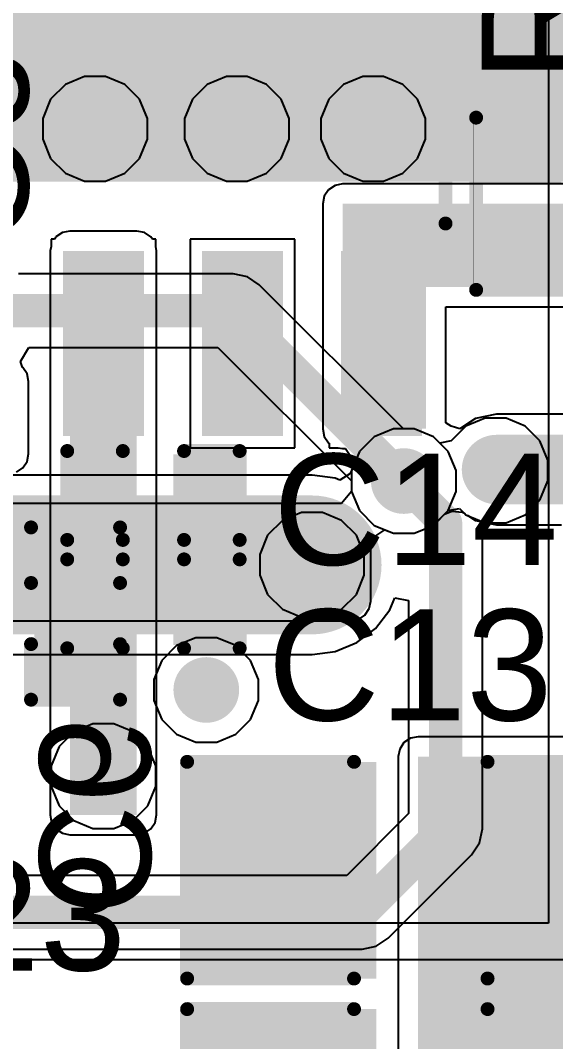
# Model space of a CAD drawing. Header units: inches. Extents: x 0 to 5376, y 0 to 5416.
# Drawn here: x 14.84 to 19.72, y 21.73 to 31.06 of the extents above; entities that cross this region are included whole.
import ezdxf

# ---------------------------------------------------------------- set-up
doc = ezdxf.new("R2010")
doc.units = ezdxf.units.IN
for name, color, linetype in [('Bottom Layer', 5, 'Continuous'), ('Bottom Overlay', 54, 'Continuous'), ('Bottom Paste', 16, 'Continuous'), ('Bottom Solder', 6, 'Continuous'), ('Layer 1', 16, 'Continuous'), ('Layer 2', 76, 'Continuous'), ('Top Layer', 1, 'Continuous'), ('Top Overlay', 2, 'Continuous'), ('Top Paste', 8, 'Continuous'), ('Top Solder', 216, 'Continuous'), ('Via Holes', 16, 'Continuous')]:
    doc.layers.add(name, color=color, linetype=linetype)
doc.styles.add('Arial', font='', dxfattribs={"height": 0.2})
doc.styles.get('Arial').set_extended_font_data('Arial')

msp = doc.modelspace()

# ---------------------------------------------------------------- hatches: boundary and pattern name
at = {"layer": 'Bottom Layer'}
h = msp.add_hatch(color=5, dxfattribs=at)
edge = h.paths.add_edge_path()
edge.add_arc((15.5194, 30.0736), 0.3, 0, 360)
h = msp.add_hatch(color=5, dxfattribs=at)
edge = h.paths.add_edge_path()
edge.add_arc((16.8148, 30.0736), 0.3, 0, 360)
h = msp.add_hatch(color=5, dxfattribs=at)
edge = h.paths.add_edge_path()
edge.add_arc((18.0594, 30.0736), 0.3, 0, 360)
h = msp.add_hatch(color=5, dxfattribs=at)
edge = h.paths.add_edge_path()
edge.add_arc((19.177, 26.9494), 0.3, 0, 360)
h = msp.add_hatch(color=5, dxfattribs=at)
edge = h.paths.add_edge_path()
edge.add_arc((18.3388, 26.8526), 0.3, 0, 360)
for points in [[(17.8562, 25.7556), (17.8562, 26.4668), (11.8029, 26.4668), (11.8029, 25.7556)], [(15.0241, 26.3398), (15.6591, 26.3398), (15.6591, 25.8826), (15.0241, 25.8826)], [(15.0241, 25.4), (15.6591, 25.4), (15.6591, 24.9428), (15.0241, 24.9428)]]:
    msp.add_hatch(color=5, dxfattribs=at).paths.add_polyline_path(points)
h = msp.add_hatch(color=5, dxfattribs=at)
edge = h.paths.add_edge_path()
edge.add_arc((17.5006, 26.0858), 0.3, 0, 360)
h = msp.add_hatch(color=5, dxfattribs=at)
edge = h.paths.add_edge_path()
edge.add_arc((16.5354, 24.9428), 0.3, 0, 360)
h = msp.add_hatch(color=5, dxfattribs=at)
edge = h.paths.add_edge_path()
edge.add_arc((15.5956, 24.1554), 0.3, 0, 360)
at = {"layer": 'Bottom Paste'}
for points in [[(15.0241, 26.3398), (15.6591, 26.3398), (15.6591, 25.8826), (15.0241, 25.8826)], [(15.0241, 25.4), (15.6591, 25.4), (15.6591, 24.9428), (15.0241, 24.9428)]]:
    msp.add_hatch(color=16, dxfattribs=at).paths.add_polyline_path(points)
at = {"layer": 'Bottom Solder'}
for points in [[(14.9641, 26.3998), (15.7191, 26.3998), (15.7191, 25.8226), (14.9641, 25.8226)], [(14.9641, 25.46), (15.7191, 25.46), (15.7191, 24.8828), (14.9641, 24.8828)]]:
    msp.add_hatch(color=6, dxfattribs=at).paths.add_polyline_path(points)
at = {"layer": 'Layer 1'}
h = msp.add_hatch(color=16, dxfattribs=at)
edge = h.paths.add_edge_path()
edge.add_arc((15.5194, 30.0736), 0.3, 0, 360)
h = msp.add_hatch(color=16, dxfattribs=at)
edge = h.paths.add_edge_path()
edge.add_arc((16.8148, 30.0736), 0.3, 0, 360)
h = msp.add_hatch(color=16, dxfattribs=at)
edge = h.paths.add_edge_path()
edge.add_arc((18.0594, 30.0736), 0.3, 0, 360)
h = msp.add_hatch(color=16, dxfattribs=at)
edge = h.paths.add_edge_path()
edge.add_arc((19.177, 26.9494), 0.3, 0, 360)
h = msp.add_hatch(color=16, dxfattribs=at)
edge = h.paths.add_edge_path()
edge.add_arc((18.3388, 26.8526), 0.3, 0, 360)
h = msp.add_hatch(color=16, dxfattribs=at)
edge = h.paths.add_edge_path()
edge.add_arc((17.5006, 26.0858), 0.3, 0, 360)
h = msp.add_hatch(color=16, dxfattribs=at)
edge = h.paths.add_edge_path()
edge.add_arc((16.5354, 24.9428), 0.3, 0, 360)
h = msp.add_hatch(color=16, dxfattribs=at)
edge = h.paths.add_edge_path()
edge.add_arc((15.5956, 24.1554), 0.3, 0, 360)
at = {"layer": 'Layer 2'}
h = msp.add_hatch(color=76, dxfattribs=at)
edge = h.paths.add_edge_path()
edge.add_arc((15.5194, 30.0736), 0.3, 0, 360)
h = msp.add_hatch(color=76, dxfattribs=at)
edge = h.paths.add_edge_path()
edge.add_arc((16.8148, 30.0736), 0.3, 0, 360)
h = msp.add_hatch(color=76, dxfattribs=at)
edge = h.paths.add_edge_path()
edge.add_arc((18.0594, 30.0736), 0.3, 0, 360)
h = msp.add_hatch(color=76, dxfattribs=at)
edge = h.paths.add_edge_path()
edge.add_arc((19.177, 26.9494), 0.3, 0, 360)
h = msp.add_hatch(color=76, dxfattribs=at)
edge = h.paths.add_edge_path()
edge.add_arc((18.3388, 26.8526), 0.3, 0, 360)
h = msp.add_hatch(color=76, dxfattribs=at)
edge = h.paths.add_edge_path()
edge.add_arc((17.5006, 26.0858), 0.3, 0, 360)
h = msp.add_hatch(color=76, dxfattribs=at)
edge = h.paths.add_edge_path()
edge.add_arc((16.5354, 24.9428), 0.3, 0, 360)
h = msp.add_hatch(color=76, dxfattribs=at)
edge = h.paths.add_edge_path()
edge.add_arc((15.5956, 24.1554), 0.3, 0, 360)
at = {"layer": 'Top Layer'}
for points in [[(19.9136, 29.591), (19.9136, 32.3088), (10.6172, 32.3088), (10.6172, 29.591)], [(15.0871, 29.6667), (15.0871, 31.9537), (17.3741, 31.9537), (17.3741, 29.6667)], [(19.0881, 30.0863), (19.7231, 30.0863), (19.7231, 29.6291), (19.0881, 29.6291)], [(17.78, 29.3878), (17.78, 27.3304), (18.542, 27.3304), (18.542, 29.3878)], [(17.78, 28.6258), (19.812, 28.6258), (19.812, 29.3878), (17.78, 29.3878)], [(19.0881, 29.1465), (19.7231, 29.1465), (19.7231, 28.6893), (19.0881, 28.6893)], [(15.2908, 23.7998), (15.9004, 23.7998), (15.9004, 28.956), (15.2908, 28.956)], [(15.2956, 27.3352), (15.2956, 28.8852), (15.8956, 28.8852), (15.8956, 27.3352)], [(16.5656, 27.3352), (16.5656, 28.8852), (17.1656, 28.8852), (17.1656, 27.3352)], [(17.8356, 27.3352), (17.8356, 28.8852), (18.4356, 28.8852), (18.4356, 27.3352)], [(15.8115, 27.0383), (15.8115, 26.4033), (15.3543, 26.4033), (15.3543, 27.0383)], [(16.7513, 27.0383), (16.7513, 26.4033), (16.2941, 26.4033), (16.2941, 27.0383)], [(15.8115, 26.0477), (15.8115, 25.4127), (15.3543, 25.4127), (15.3543, 26.0477)], [(16.7513, 26.0477), (16.7513, 25.4127), (16.2941, 25.4127), (16.2941, 26.0477)], [(23.2156, 24.3332), (18.4685, 24.3332), (18.4685, 11.1029), (23.2156, 11.1029)], [(16.4619, 24.1839), (17.9859, 24.1839), (17.9859, 22.4059), (16.4619, 22.4059)], [(19.0019, 24.1839), (20.5259, 24.1839), (20.5259, 22.4059), (19.0019, 22.4059)], [(16.4619, 21.9233), (17.9859, 21.9233), (17.9859, 20.1453), (16.4619, 20.1453)], [(19.0019, 21.9233), (20.5259, 21.9233), (20.5259, 20.1453), (19.0019, 20.1453)]]:
    msp.add_hatch(color=1, dxfattribs=at).paths.add_polyline_path(points)
h = msp.add_hatch(color=1, dxfattribs=at)
edge = h.paths.add_edge_path()
edge.add_arc((15.5194, 30.0736), 0.3, 0, 360)
h = msp.add_hatch(color=1, dxfattribs=at)
edge = h.paths.add_edge_path()
edge.add_arc((16.8148, 30.0736), 0.3, 0, 360)
h = msp.add_hatch(color=1, dxfattribs=at)
edge = h.paths.add_edge_path()
edge.add_arc((18.0594, 30.0736), 0.3, 0, 360)
h = msp.add_hatch(color=1, dxfattribs=at)
edge = h.paths.add_edge_path()
edge.add_arc((19.177, 26.9494), 0.3, 0, 360)
h = msp.add_hatch(color=1, dxfattribs=at)
edge = h.paths.add_edge_path()
edge.add_arc((18.3388, 26.8526), 0.3, 0, 360)
h = msp.add_hatch(color=1, dxfattribs=at)
edge = h.paths.add_edge_path()
edge.add_arc((17.5006, 26.0858), 0.3, 0, 360)
h = msp.add_hatch(color=1, dxfattribs=at)
edge = h.paths.add_edge_path()
edge.add_arc((16.5354, 24.9428), 0.3, 0, 360)
h = msp.add_hatch(color=1, dxfattribs=at)
edge = h.paths.add_edge_path()
edge.add_arc((15.5956, 24.1554), 0.3, 0, 360)
at = {"layer": 'Top Paste'}
for points in [[(15.0871, 29.6667), (15.0871, 31.9537), (17.3741, 31.9537), (17.3741, 29.6667)], [(19.0881, 30.0863), (19.7231, 30.0863), (19.7231, 29.6291), (19.0881, 29.6291)], [(19.0881, 29.1465), (19.7231, 29.1465), (19.7231, 28.6893), (19.0881, 28.6893)], [(15.2956, 27.3352), (15.2956, 28.8852), (15.8956, 28.8852), (15.8956, 27.3352)], [(16.5656, 27.3352), (16.5656, 28.8852), (17.1656, 28.8852), (17.1656, 27.3352)], [(17.8356, 27.3352), (17.8356, 28.8852), (18.4356, 28.8852), (18.4356, 27.3352)], [(15.8115, 27.0383), (15.8115, 26.4033), (15.3543, 26.4033), (15.3543, 27.0383)], [(16.7513, 27.0383), (16.7513, 26.4033), (16.2941, 26.4033), (16.2941, 27.0383)], [(15.8115, 26.0477), (15.8115, 25.4127), (15.3543, 25.4127), (15.3543, 26.0477)], [(16.7513, 26.0477), (16.7513, 25.4127), (16.2941, 25.4127), (16.2941, 26.0477)], [(16.4619, 24.1839), (17.9859, 24.1839), (17.9859, 22.4059), (16.4619, 22.4059)], [(19.0019, 24.1839), (20.5259, 24.1839), (20.5259, 22.4059), (19.0019, 22.4059)], [(16.4619, 21.9233), (17.9859, 21.9233), (17.9859, 20.1453), (16.4619, 20.1453)], [(19.0019, 21.9233), (20.5259, 21.9233), (20.5259, 20.1453), (19.0019, 20.1453)]]:
    msp.add_hatch(color=8, dxfattribs=at).paths.add_polyline_path(points)
at = {"layer": 'Top Solder'}
for points in [[(15.0171, 29.5967), (15.0171, 32.0237), (17.4441, 32.0237), (17.4441, 29.5967)], [(19.0331, 30.1413), (19.7781, 30.1413), (19.7781, 29.5741), (19.0331, 29.5741)], [(19.0331, 29.2015), (19.7781, 29.2015), (19.7781, 28.6343), (19.0331, 28.6343)], [(15.2256, 27.2652), (15.2256, 28.9552), (15.9656, 28.9552), (15.9656, 27.2652)], [(16.4956, 27.2652), (16.4956, 28.9552), (17.2356, 28.9552), (17.2356, 27.2652)], [(17.7656, 27.2652), (17.7656, 28.9552), (18.5056, 28.9552), (18.5056, 27.2652)], [(15.8715, 27.0983), (15.8715, 26.3433), (15.2943, 26.3433), (15.2943, 27.0983)], [(16.8113, 27.0983), (16.8113, 26.3433), (16.2341, 26.3433), (16.2341, 27.0983)], [(15.8715, 26.1077), (15.8715, 25.3527), (15.2943, 25.3527), (15.2943, 26.1077)], [(16.8113, 26.1077), (16.8113, 25.3527), (16.2341, 25.3527), (16.2341, 26.1077)], [(16.3603, 24.2855), (18.0875, 24.2855), (18.0875, 22.3043), (16.3603, 22.3043)], [(18.9003, 24.2855), (20.6275, 24.2855), (20.6275, 22.3043), (18.9003, 22.3043)], [(16.3603, 22.0249), (18.0875, 22.0249), (18.0875, 20.0437), (16.3603, 20.0437)], [(18.9003, 22.0249), (20.6275, 22.0249), (20.6275, 20.0437), (18.9003, 20.0437)]]:
    msp.add_hatch(color=216, dxfattribs=at).paths.add_polyline_path(points)
at = {"layer": 'Via Holes'}
h = msp.add_hatch(color=7, dxfattribs=at)
edge = h.paths.add_edge_path()
edge.add_arc((15.5194, 30.0736), 0.15, 0, 360)
h = msp.add_hatch(color=7, dxfattribs=at)
edge = h.paths.add_edge_path()
edge.add_arc((16.8148, 30.0736), 0.15, 0, 360)
h = msp.add_hatch(color=7, dxfattribs=at)
edge = h.paths.add_edge_path()
edge.add_arc((18.0594, 30.0736), 0.15, 0, 360)
h = msp.add_hatch(color=7, dxfattribs=at)
edge = h.paths.add_edge_path()
edge.add_arc((19.177, 26.9494), 0.15, 0, 360)
h = msp.add_hatch(color=7, dxfattribs=at)
edge = h.paths.add_edge_path()
edge.add_arc((18.3388, 26.8526), 0.15, 0, 360)
h = msp.add_hatch(color=7, dxfattribs=at)
edge = h.paths.add_edge_path()
edge.add_arc((17.5006, 26.0858), 0.15, 0, 360)
h = msp.add_hatch(color=7, dxfattribs=at)
edge = h.paths.add_edge_path()
edge.add_arc((16.5354, 24.9428), 0.15, 0, 360)
h = msp.add_hatch(color=7, dxfattribs=at)
edge = h.paths.add_edge_path()
edge.add_arc((15.5956, 24.1554), 0.15, 0, 360)

# ---------------------------------------------------------------- linework, layer by layer
at = {"layer": 'Bottom Layer'}
for p, q in [((16.7815, 28.7466), (14.8209, 28.7466)), ((16.9103, 28.7209), (16.7815, 28.7466)), ((17.0196, 28.648), (16.9103, 28.7209)), ((18.3371, 27.3304), (17.0196, 28.648)), ((14.8399, 27.9462), (14.9157, 28.0732)), ((14.9157, 28.0732), (16.642, 28.0732)), ((16.642, 28.0732), (17.861, 26.8543)), ((14.858, 27.8919), (14.8399, 27.9462)), ((14.8602, 27.8904), (14.858, 27.8919)), ((14.8995, 27.8316), (14.8602, 27.8904)), ((14.9133, 27.7622), (14.8995, 27.8316)), ((14.9133, 27.1018), (14.9133, 27.7622)), ((18.9063, 27.3545), (18.7719, 27.2201)), ((19.082, 27.4272), (18.9063, 27.3545)), ((19.272, 27.4272), (19.082, 27.4272)), ((19.4477, 27.3545), (19.272, 27.4272)), ((19.5821, 27.2201), (19.4477, 27.3545)), ((18.4338, 27.3304), (18.3371, 27.3304)), ((18.6095, 27.2577), (18.4338, 27.3304)), ((18.6678, 27.1993), (18.6095, 27.2577)), ((18.7719, 27.2201), (18.6678, 27.1993)), ((19.6548, 27.0444), (19.5821, 27.2201)), ((14.8995, 27.0324), (14.9133, 27.1018)), ((14.8602, 26.9736), (14.8995, 27.0324)), ((19.6548, 26.8544), (19.6548, 27.0444)), ((14.8014, 26.9343), (14.8602, 26.9736)), ((17.861, 26.8543), (17.861, 26.7687)), ((19.5821, 26.6787), (19.6548, 26.8544)), ((17.8605, 26.757), (17.7689, 26.6481)), ((17.861, 26.7687), (17.8605, 26.757)), ((17.7689, 26.6481), (13.5334, 26.6481)), ((19.4477, 26.5443), (19.5821, 26.6787)), ((18.6095, 26.4475), (18.7439, 26.5819)), ((18.7439, 26.5819), (18.848, 26.6027)), ((18.848, 26.6027), (18.9063, 26.5443)), ((18.9063, 26.5443), (19.082, 26.4716)), ((19.272, 26.4716), (19.4477, 26.5443)), ((18.4338, 26.3748), (18.6095, 26.4475)), ((19.082, 26.4716), (19.272, 26.4716)), ((18.0375, 26.3228), (18.1645, 26.4076)), ((18.1645, 26.4076), (18.2438, 26.3748)), ((18.2438, 26.3748), (18.4338, 26.3748)), ((18.0375, 25.7556), (18.0375, 26.3228)), ((17.9844, 25.6274), (18.0237, 25.6862)), ((18.0237, 25.6862), (18.0375, 25.7556)), ((17.8562, 25.5743), (17.9256, 25.5881)), ((17.9256, 25.5881), (17.9844, 25.6274)), ((11.8029, 25.5743), (17.8562, 25.5743)), ((15.3249, 24.5605), (15.1905, 24.4261)), ((15.5006, 24.6332), (15.3249, 24.5605)), ((15.6906, 24.6332), (15.5006, 24.6332)), ((15.8663, 24.5605), (15.6906, 24.6332)), ((16.0007, 24.4261), (15.8663, 24.5605)), ((15.1905, 24.4261), (15.1178, 24.2504)), ((16.0734, 24.2504), (16.0007, 24.4261)), ((15.1178, 24.2504), (15.1178, 24.0604)), ((16.0734, 24.0604), (16.0734, 24.2504)), ((15.1178, 24.0604), (15.1905, 23.8847)), ((16.0007, 23.8847), (16.0734, 24.0604)), ((15.1905, 23.8847), (15.3249, 23.7503)), ((15.8663, 23.7503), (16.0007, 23.8847)), ((15.3249, 23.7503), (15.5006, 23.6776)), ((15.6906, 23.6776), (15.8663, 23.7503)), ((15.5006, 23.6776), (15.6906, 23.6776))]:
    msp.add_line(p, q, dxfattribs=at)
for points in [[(14.3256, 28.4099, 0.3048, 0.3048, 0), (16.7815, 28.4099, 0.3048, 0.3048, 0)], [(16.7815, 28.4099, 0.3048, 0.3048, 0), (18.3388, 26.8526, 0.3048, 0.3048, 0)]]:
    msp.add_lwpolyline(points, format="xyseb", dxfattribs=at)
for points in [[(16.7053, 28.4099, 0.1524, 0.1524, 1), (16.8577, 28.4099, 0.1524, 0.1524, 1)], [(16.7053, 28.4099, 0.1524, 0.1524, 1), (16.8577, 28.4099, 0.1524, 0.1524, 1)], [(18.2626, 26.8526, 0.1524, 0.1524, 1), (18.415, 26.8526, 0.1524, 0.1524, 1)]]:
    msp.add_lwpolyline(points, format="xyseb", close=True, dxfattribs=at)
at = {"layer": 'Bottom Overlay'}
for points in [[(14.9352, 26.4287, 0.127, 0.127, 0), (15.748, 26.4287, 0.127, 0.127, 0)], [(14.9352, 25.9207, 0.127, 0.127, 0), (14.9352, 26.4287, 0.127, 0.127, 0)], [(15.748, 25.9207, 0.127, 0.127, 0), (15.748, 26.4287, 0.127, 0.127, 0)], [(14.9352, 24.8539, 0.127, 0.127, 0), (14.9352, 25.3619, 0.127, 0.127, 0)], [(15.748, 24.8539, 0.127, 0.127, 0), (15.748, 25.3619, 0.127, 0.127, 0)], [(14.9352, 24.8539, 0.127, 0.127, 0), (15.748, 24.8539, 0.127, 0.127, 0)]]:
    msp.add_lwpolyline(points, format="xyseb", dxfattribs=at)
for points in [[(14.9034, 26.4287, 0.0635, 0.0635, 1), (14.967, 26.4287, 0.0635, 0.0635, 1)], [(14.9034, 26.4287, 0.0635, 0.0635, 1), (14.967, 26.4287, 0.0635, 0.0635, 1)], [(15.7163, 26.4287, 0.0635, 0.0635, 1), (15.7797, 26.4287, 0.0635, 0.0635, 1)], [(15.7163, 26.4287, 0.0635, 0.0635, 1), (15.7797, 26.4287, 0.0635, 0.0635, 1)], [(14.9034, 25.9207, 0.0635, 0.0635, 1), (14.967, 25.9207, 0.0635, 0.0635, 1)], [(15.7163, 25.9207, 0.0635, 0.0635, 1), (15.7797, 25.9207, 0.0635, 0.0635, 1)], [(14.9034, 25.3619, 0.0635, 0.0635, 1), (14.967, 25.3619, 0.0635, 0.0635, 1)], [(15.7163, 25.3619, 0.0635, 0.0635, 1), (15.7797, 25.3619, 0.0635, 0.0635, 1)], [(14.9034, 24.8539, 0.0635, 0.0635, 1), (14.967, 24.8539, 0.0635, 0.0635, 1)], [(14.9034, 24.8539, 0.0635, 0.0635, 1), (14.967, 24.8539, 0.0635, 0.0635, 1)], [(15.7163, 24.8539, 0.0635, 0.0635, 1), (15.7797, 24.8539, 0.0635, 0.0635, 1)], [(15.7163, 24.8539, 0.0635, 0.0635, 1), (15.7797, 24.8539, 0.0635, 0.0635, 1)]]:
    msp.add_lwpolyline(points, format="xyseb", close=True, dxfattribs=at)
at = {"layer": 'Layer 1'}
for p, q in [((18.9063, 27.3545), (18.7719, 27.2201)), ((19.082, 27.4272), (18.9063, 27.3545)), ((19.272, 27.4272), (19.082, 27.4272)), ((19.4477, 27.3545), (19.272, 27.4272)), ((19.5821, 27.2201), (19.4477, 27.3545)), ((18.2438, 27.3304), (18.0681, 27.2577)), ((18.4338, 27.3304), (18.2438, 27.3304)), ((18.6095, 27.2577), (18.4338, 27.3304)), ((18.0681, 27.2577), (17.9337, 27.1233)), ((18.6678, 27.1993), (18.6095, 27.2577)), ((18.7719, 27.2201), (18.6678, 27.1993)), ((19.6548, 27.0444), (19.5821, 27.2201)), ((17.9337, 27.1233), (17.8632, 26.9529)), ((19.6548, 26.8544), (19.6548, 27.0444)), ((17.5006, 26.9056), (14.716, 26.9056)), ((17.7128, 26.8777), (17.5006, 26.9056)), ((17.8453, 26.9201), (17.7554, 26.86)), ((17.8632, 26.9529), (17.8453, 26.9201)), ((17.7554, 26.86), (17.7128, 26.8777)), ((19.5821, 26.6787), (19.6548, 26.8544)), ((19.4477, 26.5443), (19.5821, 26.6787)), ((19.272, 26.4716), (19.4477, 26.5443)), ((19.0565, 26.3543), (19.082, 26.4716)), ((19.082, 26.4716), (19.272, 26.4716)), ((19.0565, 23.6728), (19.0565, 26.3543)), ((18.2106, 25.6759), (18.2561, 25.7859)), ((18.2561, 25.7859), (18.3831, 25.7606)), ((18.0803, 25.5061), (18.2106, 25.6759)), ((18.3831, 25.7606), (18.3831, 23.8123)), ((17.9105, 25.3758), (18.0803, 25.5061)), ((17.7128, 25.2939), (17.9105, 25.3758)), ((14.3764, 25.266), (17.5006, 25.266)), ((17.5006, 25.266), (17.7128, 25.2939)), ((15.3249, 24.5605), (15.1905, 24.4261)), ((15.5006, 24.6332), (15.3249, 24.5605)), ((15.6906, 24.6332), (15.5006, 24.6332)), ((15.8663, 24.5605), (15.6906, 24.6332)), ((16.0007, 24.4261), (15.8663, 24.5605)), ((15.1905, 24.4261), (15.1178, 24.2504)), ((16.0734, 24.2504), (16.0007, 24.4261)), ((15.1178, 24.2504), (15.1178, 24.0604)), ((16.0734, 24.0604), (16.0734, 24.2504)), ((15.1178, 24.0604), (15.1905, 23.8847)), ((16.0007, 23.8847), (16.0734, 24.0604)), ((15.1905, 23.8847), (15.3249, 23.7503)), ((15.8663, 23.7503), (16.0007, 23.8847)), ((18.3831, 23.8123), (17.8183, 23.2475)), ((15.3249, 23.7503), (15.5006, 23.6776)), ((15.6906, 23.6776), (15.8663, 23.7503)), ((15.5006, 23.6776), (15.6906, 23.6776)), ((19.0308, 23.544), (19.0565, 23.6728)), ((18.9579, 23.4347), (19.0308, 23.544)), ((18.1959, 22.6727), (18.9579, 23.4347)), ((17.8183, 23.2475), (4.4264, 23.2475)), ((17.9578, 22.5741), (18.0866, 22.5998)), ((18.0866, 22.5998), (18.1959, 22.6727)), ((3.1496, 22.5741), (17.9578, 22.5741))]:
    msp.add_line(p, q, dxfattribs=at)
for points in [[(11.8618, 28.6004, 1.27, 1.27, 0), (14.3764, 26.0858, 1.27, 1.27, 0)], [(18.3388, 26.8526, 0.3048, 0.3048, 0), (18.7198, 26.4716, 0.3048, 0.3048, 0)], [(14.3764, 26.0858, 1.27, 1.27, 0), (17.5006, 26.0858, 1.27, 1.27, 0)], [(18.7198, 23.6728, 0.3048, 0.3048, 0), (18.7198, 26.4716, 0.3048, 0.3048, 0)], [(17.9578, 22.9108, 0.3048, 0.3048, 0), (18.7198, 23.6728, 0.3048, 0.3048, 0)], [(3.1496, 22.9108, 0.3048, 0.3048, 0), (17.9578, 22.9108, 0.3048, 0.3048, 0)]]:
    msp.add_lwpolyline(points, format="xyseb", dxfattribs=at)
for points in [[(18.2626, 26.8526, 0.1524, 0.1524, 1), (18.415, 26.8526, 0.1524, 0.1524, 1)], [(14.0589, 26.0858, 0.635, 0.635, 1), (14.6939, 26.0858, 0.635, 0.635, 1)], [(14.0589, 26.0858, 0.635, 0.635, 1), (14.6939, 26.0858, 0.635, 0.635, 1)], [(17.1831, 26.0858, 0.635, 0.635, 1), (17.8181, 26.0858, 0.635, 0.635, 1)], [(18.6436, 26.4716, 0.1524, 0.1524, 1), (18.796, 26.4716, 0.1524, 0.1524, 1)], [(18.6436, 26.4716, 0.1524, 0.1524, 1), (18.796, 26.4716, 0.1524, 0.1524, 1)], [(18.6436, 23.6728, 0.1524, 0.1524, 1), (18.796, 23.6728, 0.1524, 0.1524, 1)], [(18.6436, 23.6728, 0.1524, 0.1524, 1), (18.796, 23.6728, 0.1524, 0.1524, 1)], [(17.8816, 22.9108, 0.1524, 0.1524, 1), (18.034, 22.9108, 0.1524, 0.1524, 1)], [(17.8816, 22.9108, 0.1524, 0.1524, 1), (18.034, 22.9108, 0.1524, 0.1524, 1)]]:
    msp.add_lwpolyline(points, format="xyseb", close=True, dxfattribs=at)
at = {"layer": 'Layer 2'}
for p, q in [((19.6596, 37.1702), (19.6596, 22.8092)), ((15.4244, 30.5514), (15.2487, 30.4787)), ((15.6144, 30.5514), (15.4244, 30.5514)), ((15.7901, 30.4787), (15.6144, 30.5514)), ((16.7198, 30.5514), (16.5441, 30.4787)), ((16.9098, 30.5514), (16.7198, 30.5514)), ((17.0855, 30.4787), (16.9098, 30.5514)), ((17.9644, 30.5514), (17.7887, 30.4787)), ((18.1544, 30.5514), (17.9644, 30.5514)), ((18.3301, 30.4787), (18.1544, 30.5514)), ((15.2487, 30.4787), (15.1143, 30.3443)), ((15.9245, 30.3443), (15.7901, 30.4787)), ((16.5441, 30.4787), (16.4097, 30.3443)), ((17.2199, 30.3443), (17.0855, 30.4787)), ((17.7887, 30.4787), (17.6543, 30.3443)), ((18.4645, 30.3443), (18.3301, 30.4787)), ((15.1143, 30.3443), (15.0416, 30.1686)), ((15.9972, 30.1686), (15.9245, 30.3443)), ((16.4097, 30.3443), (16.337, 30.1686)), ((17.2926, 30.1686), (17.2199, 30.3443)), ((17.6543, 30.3443), (17.5816, 30.1686)), ((18.5372, 30.1686), (18.4645, 30.3443)), ((15.0416, 30.1686), (15.0416, 29.9786)), ((15.9972, 29.9786), (15.9972, 30.1686)), ((16.337, 30.1686), (16.337, 29.9786)), ((17.2926, 29.9786), (17.2926, 30.1686)), ((17.5816, 30.1686), (17.5816, 29.9786)), ((18.5372, 29.9786), (18.5372, 30.1686)), ((15.0416, 29.9786), (15.1143, 29.8029)), ((15.9245, 29.8029), (15.9972, 29.9786)), ((16.337, 29.9786), (16.4097, 29.8029)), ((17.2199, 29.8029), (17.2926, 29.9786)), ((17.5816, 29.9786), (17.6543, 29.8029)), ((18.4645, 29.8029), (18.5372, 29.9786)), ((15.1143, 29.8029), (15.2487, 29.6685)), ((15.7901, 29.6685), (15.9245, 29.8029)), ((16.4097, 29.8029), (16.5441, 29.6685)), ((17.0855, 29.6685), (17.2199, 29.8029)), ((17.6543, 29.8029), (17.7887, 29.6685)), ((18.3301, 29.6685), (18.4645, 29.8029)), ((15.2487, 29.6685), (15.4244, 29.5958)), ((15.4244, 29.5958), (15.6144, 29.5958)), ((15.6144, 29.5958), (15.7901, 29.6685)), ((16.5441, 29.6685), (16.7198, 29.5958)), ((16.7198, 29.5958), (16.9098, 29.5958)), ((16.9098, 29.5958), (17.0855, 29.6685)), ((17.7887, 29.6685), (17.9644, 29.5958)), ((17.9644, 29.5958), (18.1544, 29.5958)), ((18.1544, 29.5958), (18.3301, 29.6685)), ((18.2438, 27.3304), (18.0681, 27.2577)), ((18.4338, 27.3304), (18.2438, 27.3304)), ((18.6095, 27.2577), (18.4338, 27.3304)), ((18.0681, 27.2577), (17.9337, 27.1233)), ((18.7439, 27.1233), (18.6095, 27.2577)), ((17.9337, 27.1233), (17.861, 26.9476)), ((18.8166, 26.9476), (18.7439, 27.1233)), ((17.861, 26.9476), (17.861, 26.7576)), ((18.8166, 26.7576), (18.8166, 26.9476)), ((17.861, 26.7576), (17.9337, 26.5819)), ((18.7439, 26.5819), (18.8166, 26.7576)), ((17.4056, 26.5636), (17.2299, 26.4909)), ((17.5956, 26.5636), (17.4056, 26.5636)), ((17.7713, 26.4909), (17.5956, 26.5636)), ((17.9337, 26.5819), (18.0681, 26.4475)), ((18.6095, 26.4475), (18.7439, 26.5819)), ((17.2299, 26.4909), (17.0955, 26.3565)), ((17.9057, 26.3565), (17.7713, 26.4909)), ((18.0681, 26.4475), (18.2438, 26.3748)), ((18.4338, 26.3748), (18.6095, 26.4475)), ((17.0955, 26.3565), (17.0228, 26.1808)), ((17.9784, 26.1808), (17.9057, 26.3565)), ((18.2438, 26.3748), (18.4338, 26.3748)), ((17.0228, 26.1808), (17.0228, 25.9908)), ((17.9784, 25.9908), (17.9784, 26.1808)), ((17.0228, 25.9908), (17.0955, 25.8151)), ((17.9057, 25.8151), (17.9784, 25.9908)), ((17.0955, 25.8151), (17.2299, 25.6807)), ((17.7713, 25.6807), (17.9057, 25.8151)), ((17.2299, 25.6807), (17.4056, 25.608)), ((17.5956, 25.608), (17.7713, 25.6807)), ((17.4056, 25.608), (17.5956, 25.608)), ((16.4404, 25.4206), (16.2647, 25.3479)), ((16.6304, 25.4206), (16.4404, 25.4206)), ((16.8061, 25.3479), (16.6304, 25.4206)), ((16.2647, 25.3479), (16.1303, 25.2135)), ((16.9405, 25.2135), (16.8061, 25.3479)), ((16.1303, 25.2135), (16.0576, 25.0378)), ((17.0132, 25.0378), (16.9405, 25.2135)), ((16.0576, 25.0378), (16.0576, 24.8478)), ((17.0132, 24.8478), (17.0132, 25.0378)), ((16.0576, 24.8478), (16.1303, 24.6721)), ((16.9405, 24.6721), (17.0132, 24.8478)), ((16.1303, 24.6721), (16.2647, 24.5377)), ((16.8061, 24.5377), (16.9405, 24.6721)), ((16.2647, 24.5377), (16.4404, 24.465)), ((16.4404, 24.465), (16.6304, 24.465)), ((16.6304, 24.465), (16.8061, 24.5377)), ((19.6596, 22.8092), (0.2589, 22.8092)), ((2.0348, 22.479), (19.8655, 22.479))]:
    msp.add_line(p, q, dxfattribs=at)
at = {"layer": 'Top Layer'}
for p, q in [((17.6518, 29.516), (17.6125, 29.4572)), ((17.7106, 29.5553), (17.6518, 29.516)), ((17.78, 29.5691), (17.7106, 29.5553)), ((19.812, 29.5691), (17.78, 29.5691)), ((17.6125, 29.4572), (17.5987, 29.3878)), ((17.5987, 29.3878), (17.5987, 28.6258)), ((15.2908, 29.1373), (15.2214, 29.1235)), ((15.9004, 29.1373), (15.2908, 29.1373)), ((15.9698, 29.1235), (15.9004, 29.1373)), ((15.1485, 29.063), (15.1178, 29.063)), ((15.1178, 29.063), (15.1178, 28.9976)), ((15.1626, 29.0842), (15.1485, 29.063)), ((15.2214, 29.1235), (15.1626, 29.0842)), ((16.0286, 29.0842), (15.9698, 29.1235)), ((16.0427, 29.063), (16.0286, 29.0842)), ((16.0734, 29.063), (16.0427, 29.063)), ((16.0734, 28.9976), (16.0734, 29.063)), ((17.3434, 29.063), (16.3878, 29.063)), ((16.3878, 29.063), (16.3878, 27.1574)), ((17.3434, 27.1574), (17.3434, 29.063)), ((15.1178, 28.9976), (15.1095, 28.956)), ((15.1095, 28.956), (15.1095, 23.7998)), ((16.0817, 28.956), (16.0734, 28.9976)), ((16.0817, 23.7998), (16.0817, 28.956)), ((17.5987, 28.6258), (17.5987, 27.3304)), ((18.7233, 27.3859), (18.7233, 28.4445)), ((18.7233, 28.4445), (19.812, 28.4445)), ((19.1856, 27.463), (18.9923, 27.4246)), ((19.9771, 27.463), (19.1856, 27.463)), ((18.7706, 27.354), (18.7233, 27.3859)), ((18.9923, 27.4246), (18.8498, 27.3293)), ((17.5987, 27.3304), (17.6125, 27.261)), ((17.6125, 27.261), (17.6518, 27.2022)), ((18.8498, 27.3293), (18.7706, 27.354)), ((17.6518, 27.2022), (17.6578, 27.1982)), ((17.6578, 27.1982), (17.6578, 27.1574)), ((16.3878, 27.1574), (17.3434, 27.1574)), ((17.6578, 27.1574), (17.7384, 27.1574)), ((17.7384, 27.1574), (17.78, 27.1491)), ((17.78, 27.1491), (17.807, 27.1491)), ((17.807, 27.1491), (17.8918, 27.0221)), ((17.8918, 27.0221), (17.861, 26.9476)), ((17.861, 26.9476), (17.861, 26.7576)), ((17.861, 26.7576), (17.9337, 26.5819)), ((17.4056, 26.5636), (17.2299, 26.4909)), ((17.5956, 26.5636), (17.4056, 26.5636)), ((17.7713, 26.4909), (17.5956, 26.5636)), ((17.9337, 26.5819), (18.0681, 26.4475)), ((18.6095, 26.4475), (18.7106, 26.5487)), ((18.7106, 26.5487), (18.7782, 26.5786)), ((18.7782, 26.5786), (18.876, 26.5692)), ((18.876, 26.5692), (18.8926, 26.5581)), ((18.8926, 26.5581), (18.9063, 26.5443)), ((18.9063, 26.5443), (18.9243, 26.5369)), ((18.9243, 26.5369), (18.9923, 26.4914)), ((17.2299, 26.4909), (17.0955, 26.3565)), ((17.9057, 26.3565), (17.7713, 26.4909)), ((18.0681, 26.4475), (18.2438, 26.3748)), ((18.4338, 26.3748), (18.6095, 26.4475)), ((18.9923, 26.4914), (19.0726, 26.4755)), ((19.0726, 26.4755), (19.082, 26.4716)), ((19.082, 26.4716), (19.0921, 26.4716)), ((19.0921, 26.4716), (19.1856, 26.453)), ((19.1856, 26.453), (19.7784, 26.453)), ((17.0955, 26.3565), (17.0228, 26.1808)), ((17.9784, 26.1808), (17.9057, 26.3565)), ((18.2438, 26.3748), (18.4338, 26.3748)), ((17.0228, 26.1808), (17.0228, 25.9908)), ((17.9784, 25.9908), (17.9784, 26.1808)), ((17.0228, 25.9908), (17.0955, 25.8151)), ((17.9057, 25.8151), (17.9784, 25.9908)), ((17.0955, 25.8151), (17.2299, 25.6807)), ((17.7713, 25.6807), (17.9057, 25.8151)), ((17.2299, 25.6807), (17.4056, 25.608)), ((17.5956, 25.608), (17.7713, 25.6807)), ((17.4056, 25.608), (17.5956, 25.608)), ((18.3404, 24.4614), (18.3011, 24.4026)), ((18.3992, 24.5007), (18.3404, 24.4614)), ((18.4685, 24.5145), (18.3992, 24.5007)), ((23.2156, 24.5145), (18.4685, 24.5145)), ((18.3011, 24.4026), (18.2873, 24.3332)), ((18.2873, 24.3332), (18.2873, 19.7577)), ((15.1095, 23.7998), (15.1233, 23.7304)), ((15.1233, 23.7304), (15.1626, 23.6716)), ((16.0286, 23.6716), (16.0679, 23.7304)), ((16.0679, 23.7304), (16.0817, 23.7998)), ((15.1626, 23.6716), (15.2214, 23.6323)), ((15.2214, 23.6323), (15.2908, 23.6185)), ((15.9004, 23.6185), (15.9698, 23.6323)), ((15.9698, 23.6323), (16.0286, 23.6716)), ((15.2908, 23.6185), (15.9004, 23.6185))]:
    msp.add_line(p, q, dxfattribs=at)
msp.add_lwpolyline([(19.1856, 26.958, 0.635, 0.635, 0), (20.5994, 26.958, 0.635, 0.635, 0)], format="xyseb", dxfattribs=at)
msp.add_lwpolyline([(19.0269, 26.958, 0.3175, 0.3175, 1), (19.3444, 26.958, 0.3175, 0.3175, 1)], format="xyseb", close=True, dxfattribs=at)
at = {"layer": 'Top Overlay'}
for points in [[(18.7198, 29.2072, 0.127, 0.127, 0), (18.7198, 32.7124, 0.127, 0.127, 0)], [(18.9992, 30.1752, 0.127, 0.127, 0), (19.812, 30.1752, 0.127, 0.127, 0)], [(18.9992, 28.6004, 0.127, 0.127, 0), (18.9992, 30.1752, 0.127, 0.127, 0)], [(18.9738, 28.575, 0.00323, 0.00323, 0), (18.9738, 30.2006, 0.00323, 0.00323, 0)], [(18.9992, 28.6004, 0.127, 0.127, 0), (19.812, 28.6004, 0.127, 0.127, 0)], [(15.2654, 26.3144, 0.127, 0.127, 0), (15.2654, 27.1272, 0.127, 0.127, 0)], [(15.2654, 27.1272, 0.127, 0.127, 0), (15.7734, 27.1272, 0.127, 0.127, 0)], [(16.3322, 27.1272, 0.127, 0.127, 0), (16.8402, 27.1272, 0.127, 0.127, 0)], [(16.8402, 26.3144, 0.127, 0.127, 0), (16.8402, 27.1272, 0.127, 0.127, 0)], [(15.2654, 26.3144, 0.127, 0.127, 0), (15.7734, 26.3144, 0.127, 0.127, 0)], [(16.3322, 26.3144, 0.127, 0.127, 0), (16.8402, 26.3144, 0.127, 0.127, 0)], [(15.2654, 25.3238, 0.127, 0.127, 0), (15.2654, 26.1366, 0.127, 0.127, 0)], [(15.2654, 26.1366, 0.127, 0.127, 0), (15.7734, 26.1366, 0.127, 0.127, 0)], [(16.3322, 26.1366, 0.127, 0.127, 0), (16.8402, 26.1366, 0.127, 0.127, 0)], [(16.8402, 25.3238, 0.127, 0.127, 0), (16.8402, 26.1366, 0.127, 0.127, 0)], [(15.2654, 25.3238, 0.127, 0.127, 0), (15.7734, 25.3238, 0.127, 0.127, 0)], [(16.3322, 25.3238, 0.127, 0.127, 0), (16.8402, 25.3238, 0.127, 0.127, 0)], [(16.3603, 24.2855, 0.127, 0.127, 0), (17.8843, 24.2855, 0.127, 0.127, 0)], [(16.3603, 22.3043, 0.127, 0.127, 0), (16.3603, 24.2855, 0.127, 0.127, 0)], [(19.1035, 24.2855, 0.127, 0.127, 0), (20.6275, 24.2855, 0.127, 0.127, 0)], [(16.3603, 22.3043, 0.127, 0.127, 0), (17.8843, 22.3043, 0.127, 0.127, 0)], [(19.1035, 22.3043, 0.127, 0.127, 0), (20.6275, 22.3043, 0.127, 0.127, 0)], [(16.3603, 22.0249, 0.127, 0.127, 0), (17.8843, 22.0249, 0.127, 0.127, 0)], [(16.3603, 20.0437, 0.127, 0.127, 0), (16.3603, 22.0249, 0.127, 0.127, 0)], [(19.1035, 22.0249, 0.127, 0.127, 0), (20.6275, 22.0249, 0.127, 0.127, 0)]]:
    msp.add_lwpolyline(points, format="xyseb", dxfattribs=at)
for points in [[(18.9674, 30.1752, 0.0635, 0.0635, 1), (19.031, 30.1752, 0.0635, 0.0635, 1)], [(18.9674, 30.1752, 0.0635, 0.0635, 1), (19.031, 30.1752, 0.0635, 0.0635, 1)], [(18.973, 30.2006, 0.00161, 0.00161, 1), (18.9746, 30.2006, 0.00161, 0.00161, 1)], [(18.6881, 29.2072, 0.0635, 0.0635, 1), (18.7516, 29.2072, 0.0635, 0.0635, 1)], [(18.9674, 28.6004, 0.0635, 0.0635, 1), (19.031, 28.6004, 0.0635, 0.0635, 1)], [(18.9674, 28.6004, 0.0635, 0.0635, 1), (19.031, 28.6004, 0.0635, 0.0635, 1)], [(18.973, 28.575, 0.00161, 0.00161, 1), (18.9746, 28.575, 0.00161, 0.00161, 1)], [(15.2337, 27.1272, 0.0635, 0.0635, 1), (15.2972, 27.1272, 0.0635, 0.0635, 1)], [(15.2337, 27.1272, 0.0635, 0.0635, 1), (15.2972, 27.1272, 0.0635, 0.0635, 1)], [(15.7416, 27.1272, 0.0635, 0.0635, 1), (15.8051, 27.1272, 0.0635, 0.0635, 1)], [(16.3005, 27.1272, 0.0635, 0.0635, 1), (16.3639, 27.1272, 0.0635, 0.0635, 1)], [(16.8085, 27.1272, 0.0635, 0.0635, 1), (16.8719, 27.1272, 0.0635, 0.0635, 1)], [(16.8085, 27.1272, 0.0635, 0.0635, 1), (16.8719, 27.1272, 0.0635, 0.0635, 1)], [(15.2337, 26.3144, 0.0635, 0.0635, 1), (15.2972, 26.3144, 0.0635, 0.0635, 1)], [(15.2337, 26.3144, 0.0635, 0.0635, 1), (15.2972, 26.3144, 0.0635, 0.0635, 1)], [(15.7416, 26.3144, 0.0635, 0.0635, 1), (15.8051, 26.3144, 0.0635, 0.0635, 1)], [(16.3005, 26.3144, 0.0635, 0.0635, 1), (16.3639, 26.3144, 0.0635, 0.0635, 1)], [(16.8085, 26.3144, 0.0635, 0.0635, 1), (16.8719, 26.3144, 0.0635, 0.0635, 1)], [(16.8085, 26.3144, 0.0635, 0.0635, 1), (16.8719, 26.3144, 0.0635, 0.0635, 1)], [(15.2337, 26.1366, 0.0635, 0.0635, 1), (15.2972, 26.1366, 0.0635, 0.0635, 1)], [(15.2337, 26.1366, 0.0635, 0.0635, 1), (15.2972, 26.1366, 0.0635, 0.0635, 1)], [(15.7416, 26.1366, 0.0635, 0.0635, 1), (15.8051, 26.1366, 0.0635, 0.0635, 1)], [(16.3005, 26.1366, 0.0635, 0.0635, 1), (16.3639, 26.1366, 0.0635, 0.0635, 1)], [(16.8085, 26.1366, 0.0635, 0.0635, 1), (16.8719, 26.1366, 0.0635, 0.0635, 1)], [(16.8085, 26.1366, 0.0635, 0.0635, 1), (16.8719, 26.1366, 0.0635, 0.0635, 1)], [(15.2337, 25.3238, 0.0635, 0.0635, 1), (15.2972, 25.3238, 0.0635, 0.0635, 1)], [(15.2337, 25.3238, 0.0635, 0.0635, 1), (15.2972, 25.3238, 0.0635, 0.0635, 1)], [(15.7416, 25.3238, 0.0635, 0.0635, 1), (15.8051, 25.3238, 0.0635, 0.0635, 1)], [(16.3005, 25.3238, 0.0635, 0.0635, 1), (16.3639, 25.3238, 0.0635, 0.0635, 1)], [(16.8085, 25.3238, 0.0635, 0.0635, 1), (16.8719, 25.3238, 0.0635, 0.0635, 1)], [(16.8085, 25.3238, 0.0635, 0.0635, 1), (16.8719, 25.3238, 0.0635, 0.0635, 1)], [(16.3286, 24.2855, 0.0635, 0.0635, 1), (16.3921, 24.2855, 0.0635, 0.0635, 1)], [(16.3286, 24.2855, 0.0635, 0.0635, 1), (16.3921, 24.2855, 0.0635, 0.0635, 1)], [(17.8526, 24.2855, 0.0635, 0.0635, 1), (17.9161, 24.2855, 0.0635, 0.0635, 1)], [(19.0718, 24.2855, 0.0635, 0.0635, 1), (19.1353, 24.2855, 0.0635, 0.0635, 1)], [(16.3286, 22.3043, 0.0635, 0.0635, 1), (16.3921, 22.3043, 0.0635, 0.0635, 1)], [(16.3286, 22.3043, 0.0635, 0.0635, 1), (16.3921, 22.3043, 0.0635, 0.0635, 1)], [(17.8526, 22.3043, 0.0635, 0.0635, 1), (17.9161, 22.3043, 0.0635, 0.0635, 1)], [(19.0718, 22.3043, 0.0635, 0.0635, 1), (19.1353, 22.3043, 0.0635, 0.0635, 1)], [(16.3286, 22.0249, 0.0635, 0.0635, 1), (16.3921, 22.0249, 0.0635, 0.0635, 1)], [(16.3286, 22.0249, 0.0635, 0.0635, 1), (16.3921, 22.0249, 0.0635, 0.0635, 1)], [(17.8526, 22.0249, 0.0635, 0.0635, 1), (17.9161, 22.0249, 0.0635, 0.0635, 1)], [(19.0718, 22.0249, 0.0635, 0.0635, 1), (19.1353, 22.0249, 0.0635, 0.0635, 1)]]:
    msp.add_lwpolyline(points, format="xyseb", close=True, dxfattribs=at)

# ---------------------------------------------------------------- texts
at = {"layer": 'Bottom Overlay', "style": 'Arial', "text_generation_flag": 2}
for s, p in [('C2', (13.894, 28.9986)), ('C6', (15.0116, 22.8772))]:
    msp.add_text(s, height=1.016, rotation=270, dxfattribs=at).set_placement(p)
at = {"layer": 'Top Overlay', "style": 'Arial'}
msp.add_text('R8', height=1.016, rotation=90, dxfattribs=at).set_placement((20.0658, 30.4972))
for s, p in [('C14', (17.1454, 26.086)), ('C13', (17.0946, 24.6636)), ('C23', (13.2, 22.3776))]:
    msp.add_text(s, height=1.016, dxfattribs=at).set_placement(p)

doc.saveas('drawing.dxf')
